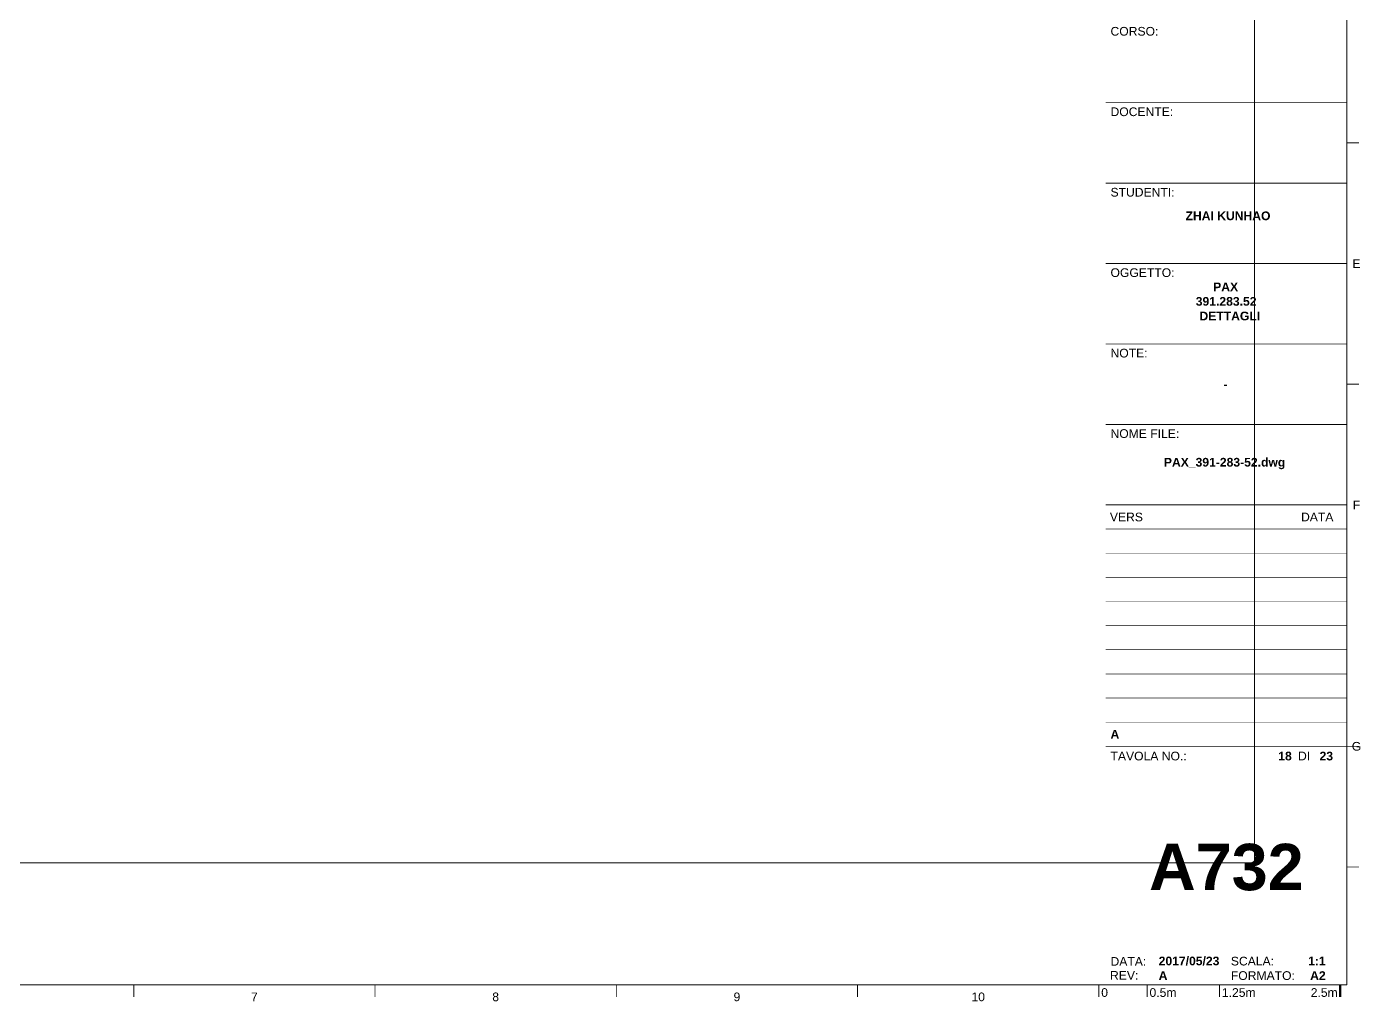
# Paper-space layout 'A732' of a CAD drawing. Header units: centimetres, sheet in millimetres. Extents: x 12 to 578, y 3 to 408.
# Drawn here: x 298.9 to 575.2, y 3 to 204.9 of the extents above; entities that cross this region are included whole.
import ezdxf
from ezdxf.enums import TextEntityAlignment as Align

# ---------------------------------------------------------------- set-up
doc = ezdxf.new("R2010")
doc.units = ezdxf.units.CM
doc.layers.add('G-ANNO-NPLT', color=2, linetype='Continuous', lineweight=18, plot=False)
doc.layers.add('G-ANNO-TEXT', color=3, linetype='Continuous', lineweight=18)
doc.layers.add('G-ANNO-TTLB', color=3, linetype='Continuous', lineweight=18)
doc.styles.add('ARIAL', font='arial.ttf')
doc.styles.add('ARIAL-BOLD', font='arialbd.ttf')
doc.styles.add('E-ARIAL', font='arial.ttf')

# ---------------------------------------------------------------- blocks, each defined once
blk = doc.blocks.new('*U17')
at = {"layer": 'G-ANNO-TTLB'}
for points, const_width in [([(0, -2.5), (0, 0)], 0.18), ([(10, 0), (10, -2.5)], 0.18), ([(25, 0), (25, -2.5)], 0.18), ([(50, 0), (50, -2.5)], 0.48)]:
    blk.add_lwpolyline(points, dxfattribs=dict(at, const_width=const_width))
at = {"layer": 'G-ANNO-TEXT', "style": 'E-ARIAL'}
blk.add_text('0', height=1.8, dxfattribs=at).set_placement((1.2, -0.7), align=Align.TOP_CENTER)
for s, p in [('0.5m', (10.5, -2.5)), ('1.25m', (25.5, -2.5))]:
    blk.add_text(s, height=1.8, dxfattribs=at).set_placement(p)
blk.add_text('2.5m', height=1.8, dxfattribs=at).set_placement((49.5, -2.5), align=Align.RIGHT)
blk = doc.blocks.new('BLOCK_TITLE')
at = {"layer": 'G-ANNO-TTLB'}
for points, const_width in [([(0, 183.33), (-50, 183.33)], 0.18), ([(0, 166.67), (-50, 166.67)], 0.18), ([(-50, 166.67), (0, 166.67)], 0.18), ([(-50, 150), (0, 150)], 0.18), ([(-50, 150), (0, 150)], 0.18), ([(-50, 150), (0, 150)], 0.18), ([(-50, 150), (0, 150)], 0.18), ([(-50, 133.33), (0, 133.33)], 0.18), ([(-50, 116.67), (0, 116.67)], 0.18), ([(-50, 116.67), (0, 116.67)], 0.18), ([(-50, 100), (0, 100)], 0.18), ([(-50, 95), (0, 95)], 0.12), ([(-50, 90), (0, 90)], 0.12), ([(-50, 85), (0, 85)], 0.12), ([(-50, 80), (0, 80)], 0.12), ([(-50, 75), (0, 75)], 0.12), ([(-50, 70), (0, 70)], 0.12), ([(-50, 65), (0, 65)], 0.12), ([(-50, 60), (0, 60)], 0.12), ([(-50, 55), (0, 55)], 0.12), ([(-50, 50), (0, 50)], 0.18), ([(-50, 50), (0, 50)], 0.18)]:
    blk.add_lwpolyline(points, dxfattribs=dict(at, const_width=const_width))
at = {"layer": 'G-ANNO-TTLB', "const_width": 0.18, "flags": 128}
blk.add_lwpolyline([(2.5, 50), (0, 50)], dxfattribs=at)
blk.add_lwpolyline([(2.5, 50), (0, 50)], dxfattribs=at)
at = {"layer": 'G-ANNO-TEXT', "style": 'ARIAL'}
for s, p in [('CORSO:', (-49, 199.02)), ('DOCENTE:', (-49, 182.35)), ('STUDENTI:', (-49, 165.68)), ('OGGETTO:', (-49, 149.02)), ('NOTE:', (-49, 132.35)), ('NOME FILE:', (-49, 115.68)), ('TAVOLA NO.:', (-49, 48.88))]:
    blk.add_text(s, height=1.8, dxfattribs=at).set_placement(p, align=Align.TOP_LEFT)
for s, p in [('VERS', (-49.13, 97.5)), ('DI', (-10.14, 47.99)), ('DATA:', (-49, 5.44)), ('SCALA:', (-24.06, 5.5)), ('REV:', (-49.1, 2.54)), ('FORMATO:', (-24.06, 2.5))]:
    blk.add_text(s, height=1.8, dxfattribs=at).set_placement(p, align=Align.MIDDLE_LEFT)
blk.add_text('DATA', height=1.8, dxfattribs=at).set_placement((-2.81, 97.5), align=Align.MIDDLE_RIGHT)
at = {"layer": 'G-ANNO-TEXT', "style": 'ARIAL-BOLD'}
for tag, p, height in [('PROJECT_TITLE_001', (-41.2, 228.22), 3.6), ('PROJECT_TITLE_002', (-36.08, 222.16), 3.6), ('PROJECT_TITLE_003', (-34.58, 216.1), 3.6), ('STUDENTS_001', (-30.84, 153.05), 1.8), ('DRAWING_TITLE_001', (-32.36, 142.66), 1.8), ('NOTES_001', (-25.17, 124.1), 1.8), ('FILENAME_001', (-35.85, 109.02), 1.8)]:
    blk.add_attdef(tag, p, '', height=height, dxfattribs=at)
at = {"layer": 'G-ANNO-TEXT', "style": 'ARIAL-BOLD', "flags": 2}
for tag, p in [('CLASS_001', (-38.72, 194.27)), ('CLASS_002', (-34.96, 191.24)), ('PROFESSOR_001', (-35.55, 175.36))]:
    blk.add_attdef(tag, p, '', height=1.8, dxfattribs=at)
at = {"layer": 'G-ANNO-TEXT', "style": 'ARIAL-BOLD'}
for tag, p in [('VERSION_9', (-49, 92.5)), ('VERSION_8', (-49, 87.5)), ('VERSION_7', (-49, 82.5)), ('VERSION_6', (-49, 77.5)), ('VERSION_5', (-49, 72.5)), ('VERSION_4', (-49, 67.5)), ('VERSION_3', (-49, 62.5)), ('VERSION_2', (-49, 57.5)), ('VERSION_1', (-49, 52.5)), ('SHEET_TOTAL', (-5.68, 47.98)), ('DATE', (-39.01, 5.53)), ('REV', (-39.01, 2.51))]:
    blk.add_attdef(tag, text='', height=1.8, dxfattribs=at).set_placement(p, align=Align.MIDDLE_LEFT)
for tag, p in [('DATA_9', (-2.81, 92.5)), ('DATA_8', (-2.81, 87.5)), ('DATA_7', (-2.81, 82.5)), ('DATA_6', (-2.81, 77.5)), ('DATA_5', (-2.81, 72.5)), ('DATA_4', (-2.81, 67.5)), ('DATA_3', (-2.81, 62.5)), ('DATA_2', (-2.81, 57.5)), ('DATA_1', (-2.81, 52.5)), ('SHEET_COPY', (-11.42, 47.98)), ('SCALE', (-4.42, 5.53))]:
    blk.add_attdef(tag, text='', height=1.8, dxfattribs=at).set_placement(p, align=Align.MIDDLE_RIGHT)
blk.add_attdef('SHEET', text='', height=9.6, dxfattribs=at).set_placement((-25, 25), align=Align.MIDDLE_CENTER)

psp = doc.layouts.new('A732')

# ---------------------------------------------------------------- linework, layer by layer
at = {"layer": 'G-ANNO-NPLT'}
psp.add_lwpolyline([(45.51, 386.58), (553.31, 386.58), (553.31, 31.68), (45.51, 31.68)], close=True, dxfattribs=at)
at = {"layer": 'G-ANNO-TTLB'}
for p, q in [((572.48, 6.4), (572.48, 404.81)), ((15.06, 6.4), (572.48, 6.4))]:
    psp.add_line(p, q, dxfattribs=at)
at = {"layer": 'G-ANNO-TTLB', "const_width": 0.18, "flags": 128}
for points in [[(574.98, 180.81), (572.48, 180.81)], [(574.98, 130.81), (572.48, 130.81)], [(574.98, 30.81), (572.48, 30.81)], [(321.06, 6.4), (321.06, 3.9)], [(371.06, 6.4), (371.06, 3.9)], [(421.06, 6.4), (421.06, 3.9)], [(471.06, 6.4), (471.06, 3.9)], [(521.06, 6.4), (521.06, 3.9)], [(571.06, 6.4), (571.06, 3.9)]]:
    psp.add_lwpolyline(points, dxfattribs=at)

# ---------------------------------------------------------------- block references
psp.add_blockref('*U17', (521.06, 6.4))

# ---------------------------------------------------------------- texts
at = {"layer": 'G-ANNO-TEXT', "style": 'ARIAL'}
for s, p in [('E', (574.46, 155.81)), ('F', (574.46, 105.81)), ('G', (574.46, 55.81)), ('7', (346.06, 3.9)), ('8', (396.06, 3.9)), ('9', (446.06, 3.9)), ('10', (496.06, 3.9))]:
    psp.add_text(s, height=1.8, dxfattribs=at).set_placement(p, align=Align.MIDDLE_CENTER)

# ---------------------------------------------------------------- next in the draw order: block references
ref = psp.add_blockref('BLOCK_TITLE', (572.48, 5.81))
ref.add_attrib('SHEET_COPY', '18', dxfattribs={"layer": 'G-ANNO-TEXT', "height": 1.8, "style": 'ARIAL-BOLD'}).set_placement((561.05, 53.79), align=Align.MIDDLE_RIGHT)
ref.add_attrib('SHEET_TOTAL', '23', dxfattribs={"layer": 'G-ANNO-TEXT', "height": 1.8, "style": 'ARIAL-BOLD'}).set_placement((566.8, 53.79), align=Align.MIDDLE_LEFT)
ref.add_attrib('SCALE', '1:1', dxfattribs={"layer": 'G-ANNO-TEXT', "height": 1.8, "style": 'ARIAL-BOLD'}).set_placement((568.06, 11.34), align=Align.MIDDLE_RIGHT)
ref.add_attrib('REV', 'A', dxfattribs={"layer": 'G-ANNO-TEXT', "height": 1.8, "style": 'ARIAL-BOLD'}).set_placement((533.46, 8.32), align=Align.MIDDLE_LEFT)
ref.add_attrib('DATE', '2017/05/23', dxfattribs={"layer": 'G-ANNO-TEXT', "height": 1.8, "style": 'ARIAL-BOLD'}).set_placement((533.46, 11.34), align=Align.MIDDLE_LEFT)
ref.add_attrib('SHEET', 'A732', dxfattribs={"layer": 'G-ANNO-TEXT', "height": 9.6, "style": 'ARIAL-BOLD'}).set_placement((547.48, 30.81), align=Align.MIDDLE_CENTER)
ref.add_attrib('VERSION_1', 'A', dxfattribs={"layer": 'G-ANNO-TEXT', "height": 1.8, "style": 'ARIAL-BOLD'}).set_placement((523.48, 58.31), align=Align.MIDDLE_LEFT)
ref.add_attrib('FILENAME_001', 'PAX_391-283-52.dwg', (534.54, 113.76), dxfattribs={"layer": 'G-ANNO-TEXT', "height": 1.8, "style": 'ARIAL-BOLD'})
ref.add_attrib('NOTES_001', '-', (546.89, 129.91), dxfattribs={"layer": 'G-ANNO-TEXT', "height": 1.8, "style": 'ARIAL-BOLD'})
ref.add_attrib('DRAWING_TITLE_001', 'PAX', (544.75, 150.08), dxfattribs={"layer": 'G-ANNO-TEXT', "height": 1.8, "style": 'ARIAL-BOLD'})
ref.add_attrib('STUDENTS_001', 'ZHAI KUNHAO', (539.03, 164.8), dxfattribs={"layer": 'G-ANNO-TEXT', "height": 1.8, "style": 'ARIAL-BOLD'})
ref.add_attrib('A1', 'A2', (564.85, 7.41), dxfattribs={"layer": 'G-ANNO-TEXT', "height": 1.8, "style": 'ARIAL-BOLD'})
ref.add_attrib('DRAWING_TITLE_002', '391.283.52', (541.15, 147.08), dxfattribs={"layer": 'G-ANNO-TEXT', "height": 1.8, "style": 'ARIAL-BOLD'})
ref.add_attrib('DRAWING_TITLE_003', '  DETTAGLI', (540.52, 144.05), dxfattribs={"layer": 'G-ANNO-TEXT', "height": 1.8, "style": 'ARIAL-BOLD'})

doc.saveas('drawing.dxf')
